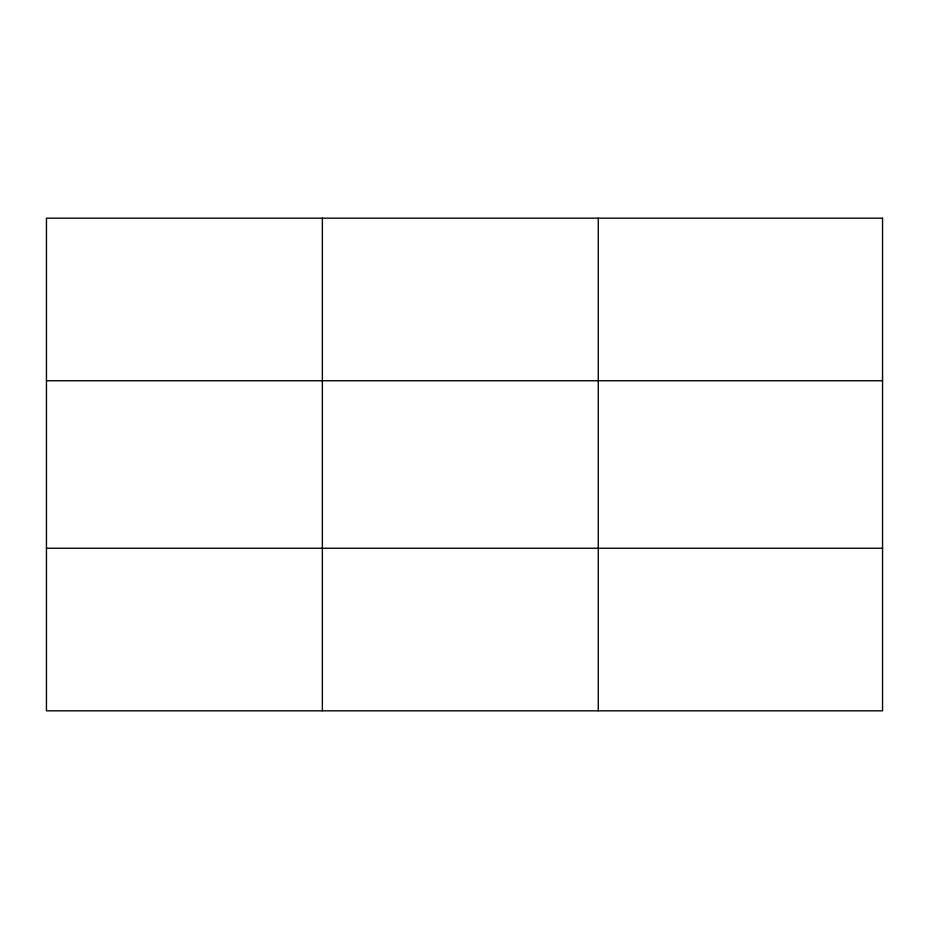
<?xml version="1.0" encoding="UTF-8"?>
<svg xmlns="http://www.w3.org/2000/svg" width="929" height="929" viewBox="0 0 929 929"><rect width="100%" height="100%" fill="white"/><g stroke="black" fill="none" stroke-linecap="round" stroke-linejoin="round"><path stroke-width="1.39" d="M322.363 710.824L322.363 218.176M598.276 710.824L598.276 218.176M46.45 380.751L882.55 380.751M46.45 548.249L882.55 548.249M882.55 218.176L882.55 710.824L46.45 710.824L46.45 218.176L882.55 218.176"/></g></svg>
